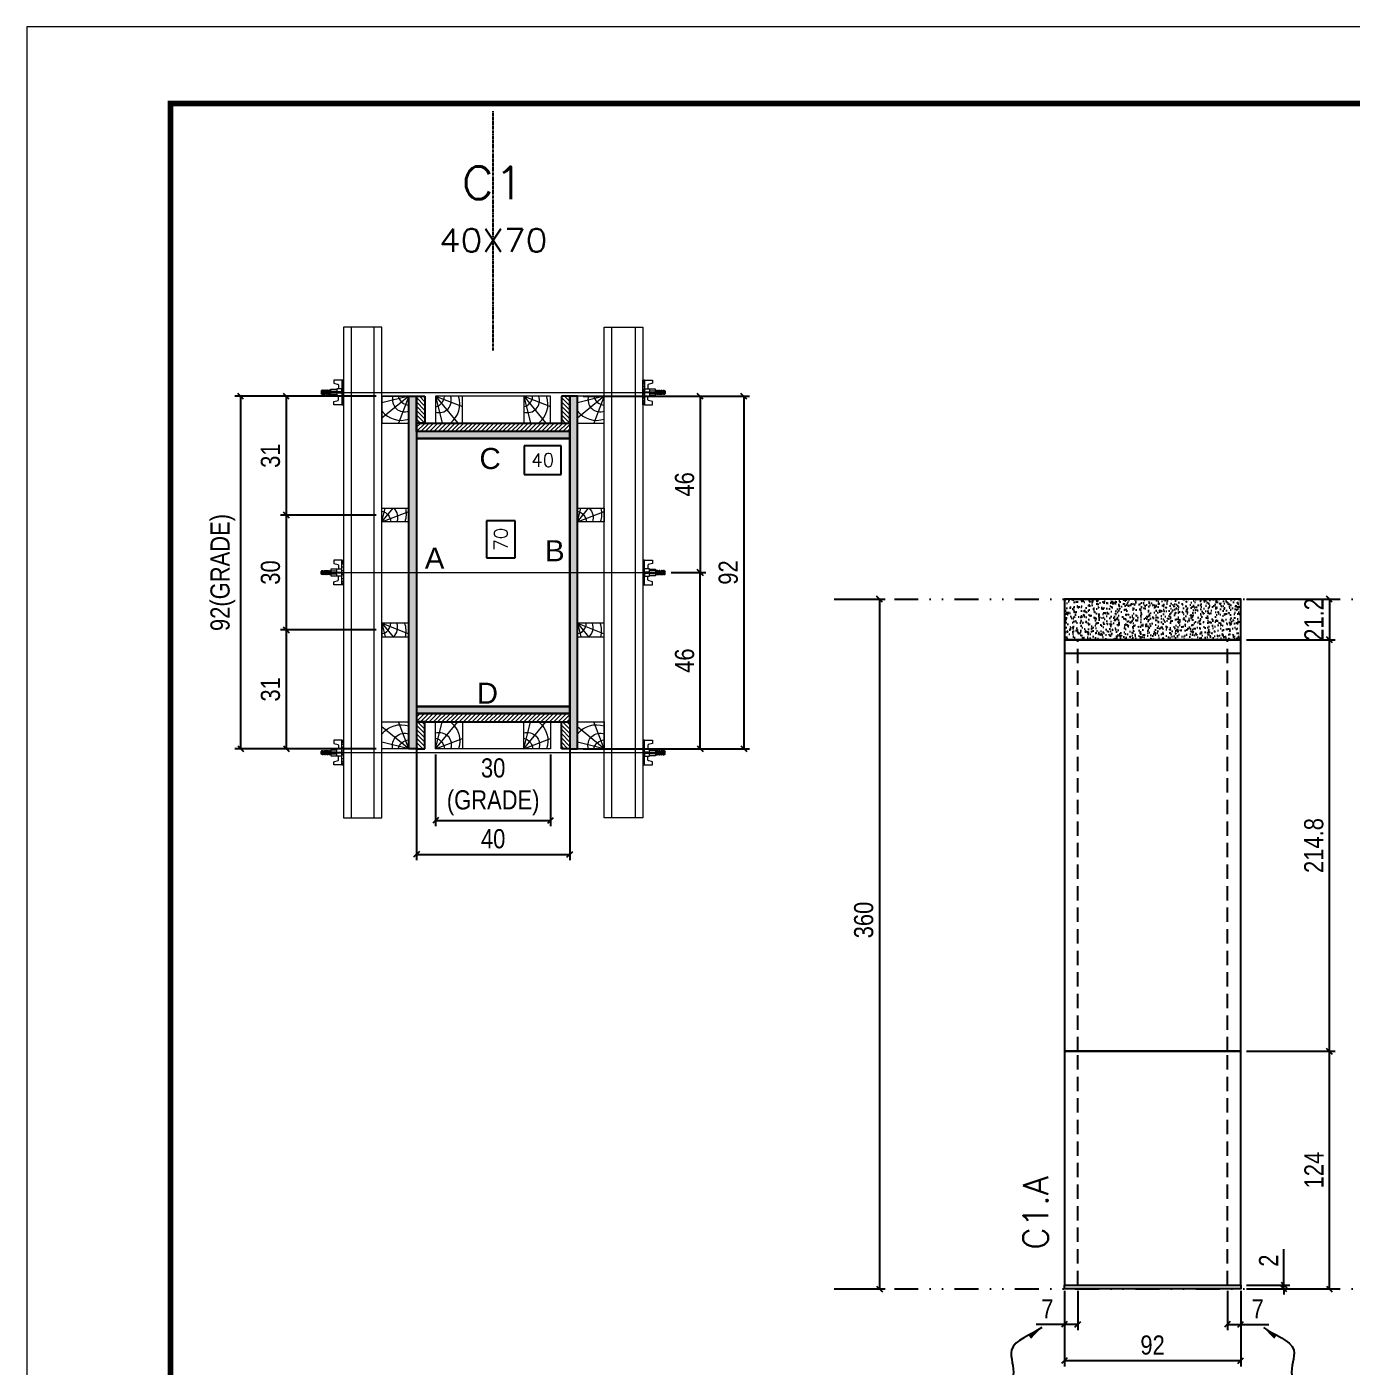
# Model space of a CAD drawing. Extents: x 2949 to 9203, y -16089 to 12527.
# Drawn here: x 7718 to 8409, y 3787 to 4487 of the extents above; entities that cross this region are included whole.
import ezdxf
from ezdxf.enums import TextEntityAlignment as Align

# ---------------------------------------------------------------- set-up
doc = ezdxf.new("R2010")
doc.units = 0
for name, pattern in [('DASHED', [0.75, 0.5, -0.25]), ('DIVIDE2', [0.625, 0.25, -0.125, 0, -0.125, 0, -0.125]), ('HIDDEN', [0.375, 0.25, -0.125])]:
    doc.linetypes.add(name, pattern=pattern)
for name, color, linetype in [('CHAPA', 1, 'Continuous'), ('COTA', 241, 'Continuous'), ('cotas', 4, 'Continuous'), ('MEIO_PONT', 93, 'Continuous'), ('Nível', 160, 'Continuous'), ('Painéis', 200, 'Continuous'), ('SARR_2.2x7', 40, 'Continuous'), ('SARRAFO', 251, 'Continuous'), ('Sarrafo de Pressão', 42, 'HIDDEN'), ('Texto de Titulo', 7, 'Continuous'), ('Texto Qtd Sarr', 242, 'Continuous'), ('TEXTO_GERAL', 7, 'Continuous')]:
    doc.layers.add(name, color=color, linetype=linetype)
for name, color, linetype, lineweight in [('Folhas', 255, 'Continuous', 9), ('Hachura', 251, 'Continuous', 9), ('Madeira', 126, 'Continuous', 18), ('Perfil Metálico', 224, 'Continuous', 18), ('SARRAFO DE PRESSAO', 251, 'DASHED', 9), ('Texto Seção', 7, 'Continuous', 15)]:
    doc.layers.add(name, color=color, linetype=linetype, lineweight=lineweight)
doc.styles.add('ARIAL', font='arial.ttf')
doc.styles.add('COTA TECNICA', font='techl___.ttf', dxfattribs={"height": 10})
doc.styles.add('COTA TECNICA 2X', font='techl___.ttf', dxfattribs={"height": 10})
doc.styles.add('COTA TECNICA-50', font='techl___.ttf', dxfattribs={"height": 10})
doc.styles.add('REGUA-120', font='ROMANS.shx', dxfattribs={"height": 15})
doc.styles.add('ROMANS', font='romans.shx')
doc.styles.get("Standard").update_dxf_attribs({"font": 'arial.ttf'})
doc.dimstyles.new('COTA PAINEL-50', dxfattribs={"dimtxt": 10, "dimasz": 3, "dimexe": 3, "dimexo": 3, "dimgap": 3, "dimtad": 1, "dimdec": 1, "dimzin": 12, "dimdsep": 46, "dimtxsty": 'COTA TECNICA-50', "dimblk1": 'OBLIQUE', "dimblk2": 'OBLIQUE', "dimsah": 1, "dimcen": 0.9, "dimclrd": 4, "dimclre": 4, "dimclrt": 240, "dimadec": 1, "dimazin": 3, "dimtfac": 1, "dimtdec": 1, "dimtmove": 0, "dimatfit": 3, "dimfxl": 1, "dimtolj": 1, "dimtzin": 12, "dimarcsym": 0})
doc.dimstyles.new('PAINEL', dxfattribs={"dimtxt": 10, "dimasz": 3, "dimexe": 3, "dimexo": 3, "dimgap": 3, "dimtad": 1, "dimdec": 1, "dimzin": 12, "dimdsep": 46, "dimtxsty": 'COTA TECNICA', "dimblk1": 'OBLIQUE', "dimblk2": 'OBLIQUE', "dimsah": 1, "dimcen": 0.9, "dimclrd": 4, "dimclre": 4, "dimclrt": 240, "dimadec": 1, "dimazin": 3, "dimtfac": 1, "dimtdec": 1, "dimtmove": 0, "dimatfit": 3, "dimfxl": 1, "dimtolj": 1, "dimtzin": 12, "dimarcsym": 0})
doc.dimstyles.new('SECAO PILAR', dxfattribs={"dimtxt": 10, "dimasz": 3, "dimexe": 3, "dimexo": 3, "dimgap": 3, "dimtad": 1, "dimdec": 1, "dimlfac": 0.5, "dimzin": 12, "dimdsep": 46, "dimtxsty": 'COTA TECNICA 2X', "dimblk1": 'OBLIQUE', "dimblk2": 'OBLIQUE', "dimsah": 1, "dimcen": 0.9, "dimclrd": 256, "dimclre": 256, "dimclrt": 256, "dimadec": 1, "dimazin": 3, "dimtfac": 1, "dimtdec": 1, "dimtmove": 0, "dimatfit": 3, "dimfxl": 1, "dimtolj": 1, "dimtzin": 12, "dimarcsym": 0})
doc.dimstyles.new('SECÇÃO 2', dxfattribs={"dimtxt": 7, "dimasz": 6, "dimexe": 0.18, "dimexo": 2, "dimgap": -4, "dimtad": 3, "dimdec": 1, "dimlfac": 0.5, "dimzin": 12, "dimdsep": 46, "dimtxsty": 'ROMANS', "dimblk": 'ARCHTICK', "dimcen": 0.09, "dimse1": 1, "dimse2": 1, "dimsd1": 1, "dimsd2": 1, "dimclrd": 180, "dimclre": 5, "dimclrt": 1, "dimadec": 0, "dimazin": 3, "dimtfac": 1, "dimtdec": 1, "dimtofl": 0, "dimtmove": 0, "dimatfit": 3, "dimldrblk": 'ARCHTICK', "dimfxl": 1, "dimtolj": 1, "dimtzin": 0, "dimarcsym": 0})
doc.dimstyles.get("Standard").update_dxf_attribs({"dimtxt": 0.18, "dimasz": 0.18, "dimexe": 0.18, "dimexo": 0.0625, "dimgap": 0.09, "dimtad": 0, "dimtih": 1, "dimtoh": 1, "dimdec": 4, "dimzin": 0, "dimdsep": 46, "dimtxsty": 'Standard', "dimcen": 0.09, "dimadec": 0, "dimazin": 0, "dimtfac": 1, "dimtdec": 4, "dimtofl": 0, "dimtmove": 0, "dimatfit": 3, "dimfxl": 1, "dimtolj": 1, "dimtzin": 0, "dimarcsym": 0})

# ---------------------------------------------------------------- blocks, each defined once
blk = doc.blocks.new('9999999999')
at = {"layer": 'Folhas'}
blk.add_lwpolyline([(98138.98, 34190.21), (99623.98, 34190.21), (99623.98, 35240.21), (98138.98, 35240.21)], close=True, dxfattribs=at)
at = {"layer": 'Folhas', "color": 30, "const_width": 3}
blk.add_lwpolyline([(98213.98, 34230.21), (99583.98, 34230.21), (99583.98, 35200.21), (98213.98, 35200.21)], close=True, dxfattribs=at)
blk = doc.blocks.new('*D1179')
at = {"layer": 'COTA', "color": 180, "lineweight": -2, "transparency": 16777216}
for p, q in [((7972.34, 4228.92), (7957.34, 4228.92)), ((7957.34, 4228.92), (7957.34, 4209.59)), ((7972.34, 4209.59), (7972.34, 4228.92)), ((7957.34, 4209.59), (7972.34, 4209.59))]:
    blk.add_line(p, q, dxfattribs=at)
at = {"layer": 'Defpoints', "color": 0, "transparency": 16777216}
for p in [(7920.83, 4271.89), (7920.83, 4131.89), (7976.34, 4131.89)]:
    blk.add_point(p, dxfattribs=at)
at = {"layer": 'COTA', "color": 1, "transparency": 16777216, "insert": (7964.84, 4219.26), "char_height": 7, "attachment_point": 5, "rotation": 90, "style": 'ROMANS'}
blk.add_mtext('\\A1;70', dxfattribs=at)
blk = doc.blocks.new('_ArchTick')
at = {"color": 0, "linetype": 'ByBlock', "const_width": 0.15}
blk.add_lwpolyline([(-0.5, -0.5), (0.5, 0.5)], dxfattribs=at)
blk = doc.blocks.new('_Oblique')
at = {"color": 0, "linetype": 'ByBlock', "lineweight": -2}
blk.add_line((-0.5, -0.5), (0.5, 0.5), dxfattribs=at)
blk = doc.blocks.new('*D1180')
at = {"layer": 'COTA', "lineweight": -2, "transparency": 16777216}
for p, q in [((8007.83, 4293.89), (8094.6, 4293.89)), ((8091.6, 4293.89), (8091.6, 4109.89)), ((8007.83, 4109.89), (8094.6, 4109.89))]:
    blk.add_line(p, q, dxfattribs=at)
at = {"layer": 'Defpoints', "color": 0, "transparency": 16777216}
for p in [(8004.83, 4293.89), (8004.83, 4109.89), (8091.6, 4109.89)]:
    blk.add_point(p, dxfattribs=at)
at = {"layer": 'COTA', "lineweight": -2, "transparency": 16777216, "xscale": 3, "yscale": 3, "zscale": 3}
for p, rotation in [((8091.6, 4293.89), 90), ((8091.6, 4109.89), 270)]:
    blk.add_blockref('_Oblique', p, dxfattribs=dict(at, rotation=rotation))
at = {"layer": 'COTA', "transparency": 16777216, "insert": (8083.52, 4201.89), "char_height": 10, "attachment_point": 5, "rotation": 90, "style": 'COTA TECNICA 2X'}
blk.add_mtext('\\A1;92', dxfattribs=at)
blk = doc.blocks.new('*D1181')
at = {"layer": 'COTA', "lineweight": -2, "transparency": 16777216}
for p, q in [((8041.83, 4293.89), (8071.83, 4293.89)), ((8068.83, 4293.89), (8068.83, 4201.89)), ((8053.63, 4201.89), (8071.83, 4201.89))]:
    blk.add_line(p, q, dxfattribs=at)
at = {"layer": 'Defpoints', "color": 0, "transparency": 16777216}
for p in [(8038.83, 4293.89), (8050.63, 4201.89), (8068.83, 4201.89)]:
    blk.add_point(p, dxfattribs=at)
at = {"layer": 'COTA', "lineweight": -2, "transparency": 16777216, "xscale": 3, "yscale": 3, "zscale": 3}
for p, rotation in [((8068.83, 4293.89), 90), ((8068.83, 4201.89), 270)]:
    blk.add_blockref('_Oblique', p, dxfattribs=dict(at, rotation=rotation))
at = {"layer": 'COTA', "transparency": 16777216, "insert": (8060.73, 4247.89), "char_height": 10, "attachment_point": 5, "rotation": 90, "style": 'COTA TECNICA 2X'}
blk.add_mtext('\\A1;46', dxfattribs=at)
blk = doc.blocks.new('*D1182')
at = {"layer": 'COTA', "lineweight": -2, "transparency": 16777216}
for p, q in [((8053.63, 4201.89), (8071.83, 4201.89)), ((8068.83, 4109.89), (8068.83, 4201.89)), ((8041.83, 4109.89), (8071.83, 4109.89))]:
    blk.add_line(p, q, dxfattribs=at)
at = {"layer": 'Defpoints', "color": 0, "transparency": 16777216}
for p in [(8050.63, 4201.89), (8068.83, 4201.89), (8038.83, 4109.89)]:
    blk.add_point(p, dxfattribs=at)
at = {"layer": 'COTA', "lineweight": -2, "transparency": 16777216, "xscale": 3, "yscale": 3, "zscale": 3}
for p, rotation in [((8068.83, 4201.89), 90), ((8068.83, 4109.89), 270)]:
    blk.add_blockref('_Oblique', p, dxfattribs=dict(at, rotation=rotation))
at = {"layer": 'COTA', "transparency": 16777216, "insert": (8060.73, 4155.89), "char_height": 10, "attachment_point": 5, "rotation": 90, "style": 'COTA TECNICA 2X'}
blk.add_mtext('\\A1;46', dxfattribs=at)
blk = doc.blocks.new('*D1183')
at = {"layer": 'COTA', "color": 180, "lineweight": -2, "transparency": 16777216}
for p, q in [((7996.33, 4268.09), (7977, 4268.09)), ((7977, 4268.09), (7977, 4253.09)), ((7996.33, 4253.09), (7996.33, 4268.09)), ((7977, 4253.09), (7996.33, 4253.09))]:
    blk.add_line(p, q, dxfattribs=at)
at = {"layer": 'Defpoints', "color": 0, "transparency": 16777216}
for p in [(7920.83, 4271.89), (8000.83, 4271.89), (8000.83, 4249.09)]:
    blk.add_point(p, dxfattribs=at)
at = {"layer": 'COTA', "color": 1, "transparency": 16777216, "insert": (7986.66, 4260.59), "char_height": 7, "attachment_point": 5, "style": 'ROMANS'}
blk.add_mtext('\\A1;40', dxfattribs=at)
blk = doc.blocks.new('titulo1')
at = {"layer": 'Defpoints', "color": 252, "linetype": 'HIDDEN', "ltscale": 2}
blk.add_line((0, 0), (0, 125), dxfattribs=at)
at = {"layer": 'Defpoints', "style": 'ROMANS', "oblique": 15}
blk.add_attdef('FOLHA', text='', height=10, dxfattribs=at).set_placement((0, 15.58), align=Align.MIDDLE_CENTER)
at = {"layer": 'Texto Qtd Sarr', "color": 3, "style": 'ROMANS', "oblique": 15}
for tag, height, p in [('TITULO', 17, (0, 71.45)), ('SEÇÃO', 12, (0, 41.55))]:
    blk.add_attdef(tag, text='', height=height, dxfattribs=at).set_placement(p, align=Align.MIDDLE_CENTER)
blk = doc.blocks.new('PONTALETE')
at = {"layer": 'Madeira'}
for q in [(2.71, 7), (7, 5.76), (7, 1.74)]:
    blk.add_line((0, 0), q, dxfattribs=at)
blk.add_lwpolyline([(0, 0), (7, 0), (7, 7), (0, 7)], close=True, dxfattribs=at)
for centre, radius, start, end in [((2.04, 0.06), 6.23, 37.2818, 109.0913), ((1.09, 0.9), 3.19, 343.603, 109.9847), ((-0.21, -0.78), 3.09, 14.6322, 86.0383)]:
    blk.add_arc(centre, radius, start, end, dxfattribs=at)
blk = doc.blocks.new('*D1184')
at = {"layer": 'COTA', "lineweight": -2, "transparency": 16777216}
for p, q in [((7899.83, 4293.89), (7826.05, 4293.89)), ((7829.05, 4293.89), (7829.05, 4109.89)), ((7899.83, 4109.89), (7826.05, 4109.89))]:
    blk.add_line(p, q, dxfattribs=at)
at = {"layer": 'Defpoints', "color": 0, "transparency": 16777216}
for p in [(7902.83, 4293.89), (7829.05, 4109.89), (7902.83, 4109.89)]:
    blk.add_point(p, dxfattribs=at)
at = {"layer": 'COTA', "lineweight": -2, "transparency": 16777216, "xscale": 3, "yscale": 3, "zscale": 3}
for p, rotation in [((7829.05, 4293.89), 90), ((7829.05, 4109.89), 270)]:
    blk.add_blockref('_Oblique', p, dxfattribs=dict(at, rotation=rotation))
at = {"layer": 'COTA', "transparency": 16777216, "insert": (7819.83, 4201.89), "char_height": 10, "attachment_point": 5, "rotation": 90, "style": 'COTA TECNICA 2X'}
blk.add_mtext('\\A1;92(GRADE)', dxfattribs=at)
blk = doc.blocks.new('MEIO PONTALETE')
at = {"layer": 'Madeira'}
for q in [(2.71, 7), (3.5, 2.88), (3.5, 0.87)]:
    blk.add_line((0, 0), q, dxfattribs=at)
blk.add_lwpolyline([(0, 0), (3.5, 0), (3.5, 7), (0, 7)], close=True, dxfattribs=at)
for centre, radius, start, end in [((2.04, 0.06), 6.23, 76.4499, 109.0913), ((1.09, 0.9), 3.19, 40.9063, 109.9847), ((-0.21, -0.78), 3.09, 14.6322, 86.0383)]:
    blk.add_arc(centre, radius, start, end, dxfattribs=at)
blk = doc.blocks.new('*D1185')
at = {"layer": 'COTA', "lineweight": -2, "transparency": 16777216}
for p, q in [((7899.83, 4171.89), (7849.89, 4171.89)), ((7852.89, 4171.89), (7852.89, 4109.89)), ((7899.83, 4109.89), (7849.89, 4109.89))]:
    blk.add_line(p, q, dxfattribs=at)
at = {"layer": 'Defpoints', "color": 0, "transparency": 16777216}
for p in [(7902.83, 4171.89), (7852.89, 4109.89), (7902.83, 4109.89)]:
    blk.add_point(p, dxfattribs=at)
at = {"layer": 'COTA', "lineweight": -2, "transparency": 16777216, "xscale": 3, "yscale": 3, "zscale": 3}
for p, rotation in [((7852.89, 4171.89), 90), ((7852.89, 4109.89), 270)]:
    blk.add_blockref('_Oblique', p, dxfattribs=dict(at, rotation=rotation))
at = {"layer": 'COTA', "transparency": 16777216, "insert": (7844.67, 4140.89), "char_height": 10, "attachment_point": 5, "rotation": 90, "style": 'COTA TECNICA 2X'}
blk.add_mtext('\\A1;31', dxfattribs=at)
blk = doc.blocks.new('C')
at = {"layer": 'Hachura', "color": 0}
for p, q in [((0, 3.22), (0, -3.22)), ((0.45, 3.22), (0, 3.22)), ((0.46, 3.16), (0, 3.16)), ((0.46, 3.05), (0, 3.05)), ((0.46, 2.88), (0, 2.88)), ((0, 2.75), (0, -1.16)), ((0.46, 2.65), (0, 2.65)), ((0.46, 2.23), (0, 2.23)), ((0.46, 1.51), (0, 1.51)), ((0.39, 0.49), (0.17, 0.49)), ((0.45, -3.23), (0.45, 3.22)), ((0.45, 3.22), (2.58, 3.22)), ((1.74, 0.97), (0.45, 0.97)), ((1.45, 0.1), (0.45, 0.1)), ((1.35, 1.94), (1.35, 0.96)), ((2.58, 2.39), (1.47, 2.09)), ((1.74, -0.97), (1.74, 0.97)), ((1.74, 0.97), (1.74, 0.84)), ((1.74, 0.97), (1.74, 0.84)), ((1.74, 0.84), (3.35, 0.84)), ((3.35, 0.45), (1.74, 0.45)), ((2.58, 3.22), (2.58, 2.39)), ((3.32, 0.84), (3.32, -0.84)), ((3.35, 0.84), (3.35, -0.84)), ((3.68, 0.45), (3.35, 0.45)), ((3.84, -0.52), (3.35, 0.45)), ((3.35, 0.06), (3.67, -0.57)), ((3.68, 0.45), (4.16, -0.52)), ((3.72, 0.5), (4.25, -0.57)), ((4.37, -0.55), (3.83, 0.53)), ((4.15, 0.45), (3.93, 0.45)), ((4.42, -0.52), (3.93, 0.45)), ((4.15, 0.45), (4.26, 0.45)), ((4.26, 0.45), (4.74, -0.52)), ((4.3, 0.5), (4.83, -0.57)), ((4.95, -0.55), (4.41, 0.53)), ((4.51, 0.45), (4.84, 0.45)), ((5, -0.52), (4.51, 0.45)), ((4.84, 0.45), (5.32, -0.52)), ((4.88, 0.5), (5.41, -0.57)), ((5.53, -0.55), (4.99, 0.53)), ((5.58, -0.52), (5.09, 0.45)), ((5.42, 0.45), (5.09, 0.45)), ((5.58, -0.52), (5.09, 0.45)), ((5.42, 0.45), (5.74, -0.19)), ((5.46, 0.5), (5.74, -0.07)), ((5.74, 0.19), (5.57, 0.53)), ((5.74, 0.32), (5.68, 0.45)), ((5.68, 0.45), (5.74, 0.45)), ((5.74, 0.45), (5.9, 0.29)), ((5.74, 0.45), (5.74, -0.52)), ((5.9, -0.36), (5.9, 0.29)), ((0.45, 0), (0, 0)), ((0.46, -1.52), (0, -1.52)), ((0.46, -2.23), (0, -2.23)), ((0.46, -2.65), (0, -2.65)), ((0.46, -2.88), (0, -2.88)), ((0.46, -3.05), (0, -3.05)), ((0.46, -3.16), (0, -3.16)), ((0, -3.22), (2.57, -3.22)), ((0.08, -0.48), (0.29, -0.48)), ((0.29, -0.48), (0.4, -0.48)), ((0.45, 0), (0.45, -0.97)), ((0.45, -0.16), (1.45, -0.16)), ((0.45, -0.65), (0.45, -0.32)), ((0.45, -3.23), (0.45, -0.65)), ((0.45, -0.97), (1.74, -0.97)), ((1.35, -1.94), (1.35, -0.97)), ((2.58, -2.39), (1.47, -2.1)), ((3.35, -0.32), (1.74, -0.32)), ((3.35, -0.84), (1.74, -0.84)), ((2.58, -3.23), (2.58, -2.39)), ((3.35, -0.07), (3.58, -0.52)), ((3.35, -0.52), (3.58, -0.52)), ((3.84, -0.52), (4.16, -0.52)), ((4.42, -0.52), (4.74, -0.52)), ((4.63, -0.52), (4.74, -0.52)), ((5, -0.52), (5.32, -0.52)), ((5.58, -0.52), (5.74, -0.52)), ((5.74, -0.52), (5.9, -0.36)), ((5.74, -0.52), (5.74, -0.52))]:
    blk.add_line(p, q, dxfattribs=at)
for centre, radius, start, end in [((1.52, 1.94), 0.161, 104.7436, 180), ((1.44, -0.03), 0.129, 272.695, 87.305), ((3.81, 0.39), 0.143, 25.5688, 154.4312), ((4.39, 0.39), 0.143, 25.5688, 154.4312), ((4.97, 0.39), 0.143, 25.5688, 154.4312), ((5.55, 0.39), 0.143, 25.5688, 154.4312), ((0.17, -0.37), 0.174, 221.744, 317.8592), ((1.52, -1.94), 0.161, 180, 255.2564), ((3.71, -0.4), 0.174, 222.1408, 318.256), ((4.29, -0.4), 0.174, 222.1408, 318.256), ((4.87, -0.4), 0.174, 222.1408, 318.256), ((5.45, -0.4), 0.174, 222.1408, 318.256), ((5.61, -0.4), 0.174, 317.8592, 318.256)]:
    blk.add_arc(centre, radius, start, end, dxfattribs=at)
blk = doc.blocks.new('*D1186')
at = {"layer": 'COTA', "lineweight": -2, "transparency": 16777216}
for p, q in [((7899.83, 4293.89), (7849.89, 4293.89)), ((7852.89, 4293.89), (7852.89, 4231.89)), ((7899.83, 4231.89), (7849.89, 4231.89))]:
    blk.add_line(p, q, dxfattribs=at)
at = {"layer": 'Defpoints', "color": 0, "transparency": 16777216}
for p in [(7902.83, 4293.89), (7852.89, 4231.89), (7902.83, 4231.89)]:
    blk.add_point(p, dxfattribs=at)
at = {"layer": 'COTA', "lineweight": -2, "transparency": 16777216, "xscale": 3, "yscale": 3, "zscale": 3}
for p, rotation in [((7852.89, 4293.89), 90), ((7852.89, 4231.89), 270)]:
    blk.add_blockref('_Oblique', p, dxfattribs=dict(at, rotation=rotation))
at = {"layer": 'COTA', "transparency": 16777216, "insert": (7844.67, 4262.89), "char_height": 10, "attachment_point": 5, "rotation": 90, "style": 'COTA TECNICA 2X'}
blk.add_mtext('\\A1;31', dxfattribs=at)
blk = doc.blocks.new('*D1187')
at = {"layer": 'COTA', "lineweight": -2, "transparency": 16777216}
for p, q in [((7899.83, 4231.89), (7849.89, 4231.89)), ((7852.89, 4231.89), (7852.89, 4171.89)), ((7899.83, 4171.89), (7849.89, 4171.89))]:
    blk.add_line(p, q, dxfattribs=at)
at = {"layer": 'Defpoints', "color": 0, "transparency": 16777216}
for p in [(7902.83, 4231.89), (7852.89, 4171.89), (7902.83, 4171.89)]:
    blk.add_point(p, dxfattribs=at)
at = {"layer": 'COTA', "lineweight": -2, "transparency": 16777216, "xscale": 3, "yscale": 3, "zscale": 3}
for p, rotation in [((7852.89, 4231.89), 90), ((7852.89, 4171.89), 270)]:
    blk.add_blockref('_Oblique', p, dxfattribs=dict(at, rotation=rotation))
at = {"layer": 'COTA', "transparency": 16777216, "insert": (7844.67, 4201.89), "char_height": 10, "attachment_point": 5, "rotation": 90, "style": 'COTA TECNICA 2X'}
blk.add_mtext('\\A1;30', dxfattribs=at)
blk = doc.blocks.new('*D1188')
at = {"layer": 'COTA', "lineweight": -2, "transparency": 16777216}
for p, q in [((7920.83, 4125.29), (7920.83, 4051.77)), ((8000.83, 4125.29), (8000.83, 4051.77)), ((7920.83, 4054.77), (8000.83, 4054.77))]:
    blk.add_line(p, q, dxfattribs=at)
at = {"layer": 'Defpoints', "color": 0, "transparency": 16777216}
for p in [(7920.83, 4128.29), (8000.83, 4128.29), (8000.83, 4054.77)]:
    blk.add_point(p, dxfattribs=at)
at = {"layer": 'COTA', "lineweight": -2, "transparency": 16777216, "xscale": 3, "yscale": 3, "zscale": 3, "rotation": 180}
blk.add_blockref('_Oblique', (7920.83, 4054.77), dxfattribs=at)
at = {"layer": 'COTA', "lineweight": -2, "transparency": 16777216, "xscale": 3, "yscale": 3, "zscale": 3}
blk.add_blockref('_Oblique', (8000.83, 4054.77), dxfattribs=at)
at = {"layer": 'COTA', "transparency": 16777216, "insert": (7960.83, 4062.87), "char_height": 10, "attachment_point": 5, "style": 'COTA TECNICA 2X'}
blk.add_mtext('\\A1;40', dxfattribs=at)
blk = doc.blocks.new('*D1208')
at = {"layer": 'cotas', "color": 4, "linetype": 'ByBlock', "lineweight": -2, "transparency": 16777216}
for p, q in [((8141.69, 4187.99), (8165.41, 4187.99)), ((8162.41, 4187.99), (8162.41, 3827.99)), ((8141.69, 3827.99), (8165.41, 3827.99))]:
    blk.add_line(p, q, dxfattribs=at)
at = {"layer": 'Defpoints', "color": 0, "linetype": 'ByBlock', "transparency": 16777216}
for p in [(8138.69, 4187.99), (8138.69, 3827.99), (8162.41, 3827.99)]:
    blk.add_point(p, dxfattribs=at)
at = {"layer": 'cotas', "color": 4, "linetype": 'ByBlock', "lineweight": -2, "transparency": 16777216, "xscale": 3, "yscale": 3, "zscale": 3}
for p, rotation in [((8162.41, 4187.99), 90), ((8162.41, 3827.99), 270)]:
    blk.add_blockref('_Oblique', p, dxfattribs=dict(at, rotation=rotation))
at = {"layer": 'cotas', "color": 240, "linetype": 'ByBlock', "transparency": 16777216, "insert": (8154.19, 4020.52), "char_height": 10, "attachment_point": 5, "rotation": 90, "style": 'COTA TECNICA'}
blk.add_mtext('\\A1;360', dxfattribs=at)
blk = doc.blocks.new('*D1189')
at = {"layer": 'COTA', "color": 4, "lineweight": -2, "transparency": 16777216}
for p, q in [((8258.86, 3826.99), (8258.86, 3787.54)), ((8350.86, 3826.99), (8350.86, 3787.54)), ((8258.86, 3790.54), (8350.86, 3790.54))]:
    blk.add_line(p, q, dxfattribs=at)
at = {"layer": 'Defpoints', "color": 0, "transparency": 16777216}
for p in [(8258.86, 3829.99), (8350.86, 3829.99), (8350.86, 3790.54)]:
    blk.add_point(p, dxfattribs=at)
at = {"layer": 'COTA', "color": 4, "lineweight": -2, "transparency": 16777216, "xscale": 3, "yscale": 3, "zscale": 3, "rotation": 180}
blk.add_blockref('_Oblique', (8258.86, 3790.54), dxfattribs=at)
at = {"layer": 'COTA', "color": 4, "lineweight": -2, "transparency": 16777216, "xscale": 3, "yscale": 3, "zscale": 3}
blk.add_blockref('_Oblique', (8350.86, 3790.54), dxfattribs=at)
at = {"layer": 'COTA', "color": 240, "transparency": 16777216, "insert": (8304.86, 3798.63), "char_height": 10, "attachment_point": 5, "style": 'COTA TECNICA'}
blk.add_mtext('\\A1;92', dxfattribs=at)
blk = doc.blocks.new('*D1190')
at = {"layer": 'COTA', "color": 4, "lineweight": -2, "transparency": 16777216}
for p, q in [((8353.86, 3951.99), (8400.1, 3951.99)), ((8397.1, 3827.99), (8397.1, 3951.99)), ((8353.86, 3827.99), (8400.1, 3827.99))]:
    blk.add_line(p, q, dxfattribs=at)
at = {"layer": 'Defpoints', "color": 0, "transparency": 16777216}
for p in [(8350.86, 3951.99), (8397.1, 3951.99), (8350.86, 3827.99)]:
    blk.add_point(p, dxfattribs=at)
at = {"layer": 'COTA', "color": 4, "lineweight": -2, "transparency": 16777216, "xscale": 3, "yscale": 3, "zscale": 3}
for p, rotation in [((8397.1, 3951.99), 90), ((8397.1, 3827.99), 270)]:
    blk.add_blockref('_Oblique', p, dxfattribs=dict(at, rotation=rotation))
at = {"layer": 'COTA', "color": 240, "transparency": 16777216, "insert": (8389.03, 3889.99), "char_height": 10, "attachment_point": 5, "rotation": 90, "style": 'COTA TECNICA-50'}
blk.add_mtext('\\A1;124', dxfattribs=at)
blk = doc.blocks.new('*D1191')
at = {"layer": 'COTA', "color": 4, "lineweight": -2, "transparency": 16777216}
for p, q in [((8373.39, 3829.99), (8373.39, 3848.79)), ((8353.86, 3829.99), (8376.39, 3829.99)), ((8353.86, 3827.99), (8376.39, 3827.99)), ((8373.39, 3827.99), (8373.39, 3829.99)), ((8373.39, 3827.99), (8373.39, 3824.99))]:
    blk.add_line(p, q, dxfattribs=at)
at = {"layer": 'Defpoints', "color": 0, "transparency": 16777216}
for p in [(8350.86, 3829.99), (8350.86, 3827.99), (8373.39, 3827.99)]:
    blk.add_point(p, dxfattribs=at)
at = {"layer": 'COTA', "color": 4, "lineweight": -2, "transparency": 16777216, "xscale": 3, "yscale": 3, "zscale": 3}
for p, rotation in [((8373.39, 3829.99), 270), ((8373.39, 3827.99), 90)]:
    blk.add_blockref('_Oblique', p, dxfattribs=dict(at, rotation=rotation))
at = {"layer": 'COTA', "color": 240, "transparency": 16777216, "insert": (8365.39, 3842.74), "char_height": 10, "attachment_point": 5, "rotation": 90, "style": 'COTA TECNICA-50'}
blk.add_mtext('\\A1;2', dxfattribs=at)
blk = doc.blocks.new('*D1192')
at = {"layer": 'COTA', "color": 4, "linetype": 'ByBlock', "lineweight": -2, "transparency": 16777216}
for p, q in [((8353.86, 4166.79), (8400.1, 4166.79)), ((8397.1, 3951.99), (8397.1, 4166.79)), ((8353.86, 3951.99), (8400.1, 3951.99))]:
    blk.add_line(p, q, dxfattribs=at)
at = {"layer": 'Defpoints', "color": 0, "linetype": 'ByBlock', "transparency": 16777216}
for p in [(8350.86, 4166.79), (8397.1, 4166.79), (8350.86, 3951.99)]:
    blk.add_point(p, dxfattribs=at)
at = {"layer": 'COTA', "color": 4, "linetype": 'ByBlock', "lineweight": -2, "transparency": 16777216, "xscale": 3, "yscale": 3, "zscale": 3}
for p, rotation in [((8397.1, 4166.79), 90), ((8397.1, 3951.99), 270)]:
    blk.add_blockref('_Oblique', p, dxfattribs=dict(at, rotation=rotation))
at = {"layer": 'COTA', "color": 240, "linetype": 'ByBlock', "transparency": 16777216, "insert": (8389.01, 4059.39), "char_height": 10, "attachment_point": 5, "rotation": 90, "style": 'COTA TECNICA'}
blk.add_mtext('\\A1;214.8', dxfattribs=at)
blk = doc.blocks.new('*D1193')
at = {"layer": 'COTA', "color": 4, "linetype": 'ByBlock', "lineweight": -2, "transparency": 16777216}
for p, q in [((8353.86, 4187.99), (8400.1, 4187.99)), ((8397.1, 4187.99), (8397.1, 4166.79)), ((8353.86, 4166.79), (8400.1, 4166.79))]:
    blk.add_line(p, q, dxfattribs=at)
at = {"layer": 'Defpoints', "color": 0, "linetype": 'ByBlock', "transparency": 16777216}
for p in [(8350.86, 4187.99), (8350.86, 4166.79), (8397.1, 4166.79)]:
    blk.add_point(p, dxfattribs=at)
at = {"layer": 'COTA', "color": 4, "linetype": 'ByBlock', "lineweight": -2, "transparency": 16777216, "xscale": 3, "yscale": 3, "zscale": 3}
for p, rotation in [((8397.1, 4187.99), 90), ((8397.1, 4166.79), 270)]:
    blk.add_blockref('_Oblique', p, dxfattribs=dict(at, rotation=rotation))
at = {"layer": 'COTA', "color": 240, "linetype": 'ByBlock', "transparency": 16777216, "insert": (8389.04, 4177.39), "char_height": 10, "attachment_point": 5, "rotation": 90, "style": 'COTA TECNICA'}
blk.add_mtext('\\A1;21.2', dxfattribs=at)
blk = doc.blocks.new('*D1204')
at = {"layer": 'COTA', "color": 4, "lineweight": -2, "transparency": 16777216}
for p, q in [((8265.86, 3826.99), (8265.86, 3806.48)), ((8258.86, 3824.99), (8258.86, 3806.48)), ((8258.86, 3809.48), (8244.13, 3809.48)), ((8265.86, 3809.48), (8258.86, 3809.48))]:
    blk.add_line(p, q, dxfattribs=at)
at = {"layer": 'Defpoints', "color": 0, "transparency": 16777216}
for p in [(8258.86, 3827.99), (8265.86, 3829.99), (8258.86, 3809.48)]:
    blk.add_point(p, dxfattribs=at)
at = {"layer": 'COTA', "color": 4, "lineweight": -2, "transparency": 16777216, "xscale": 3, "yscale": 3, "zscale": 3, "rotation": 180}
blk.add_blockref('_Oblique', (8258.86, 3809.48), dxfattribs=at)
at = {"layer": 'COTA', "color": 4, "lineweight": -2, "transparency": 16777216, "xscale": 3, "yscale": 3, "zscale": 3}
blk.add_blockref('_Oblique', (8265.86, 3809.48), dxfattribs=at)
at = {"layer": 'COTA', "color": 240, "transparency": 16777216, "insert": (8250, 3817.55), "char_height": 10, "attachment_point": 5, "style": 'COTA TECNICA-50'}
blk.add_mtext('\\A1;7', dxfattribs=at)
blk = doc.blocks.new('*D1205')
at = {"layer": 'COTA', "color": 4, "lineweight": -2, "transparency": 16777216}
for p, q in [((8343.86, 3826.99), (8343.86, 3806.48)), ((8350.86, 3824.99), (8350.86, 3806.48)), ((8343.86, 3809.48), (8350.86, 3809.48)), ((8350.86, 3809.48), (8365.59, 3809.48))]:
    blk.add_line(p, q, dxfattribs=at)
at = {"layer": 'Defpoints', "color": 0, "transparency": 16777216}
for p in [(8343.86, 3829.99), (8350.86, 3827.99), (8350.86, 3809.48)]:
    blk.add_point(p, dxfattribs=at)
at = {"layer": 'COTA', "color": 4, "lineweight": -2, "transparency": 16777216, "xscale": 3, "yscale": 3, "zscale": 3, "rotation": 180}
blk.add_blockref('_Oblique', (8343.86, 3809.48), dxfattribs=at)
at = {"layer": 'COTA', "color": 4, "lineweight": -2, "transparency": 16777216, "xscale": 3, "yscale": 3, "zscale": 3}
blk.add_blockref('_Oblique', (8350.86, 3809.48), dxfattribs=at)
at = {"layer": 'COTA', "color": 240, "transparency": 16777216, "insert": (8359.73, 3817.55), "char_height": 10, "attachment_point": 5, "style": 'COTA TECNICA-50'}
blk.add_mtext('\\A1;7', dxfattribs=at)
blk = doc.blocks.new('*D1252')
at = {"layer": 'COTA', "lineweight": -2, "transparency": 16777216}
for p, q in [((7930.83, 4106.89), (7930.83, 4069.5)), ((7990.83, 4106.89), (7990.83, 4069.5)), ((7930.83, 4072.5), (7990.83, 4072.5))]:
    blk.add_line(p, q, dxfattribs=at)
at = {"layer": 'Defpoints', "color": 0, "transparency": 16777216}
for p in [(7930.83, 4109.89), (7990.83, 4109.89), (7990.83, 4072.5)]:
    blk.add_point(p, dxfattribs=at)
at = {"layer": 'COTA', "lineweight": -2, "transparency": 16777216, "xscale": 3, "yscale": 3, "zscale": 3, "rotation": 180}
blk.add_blockref('_Oblique', (7930.83, 4072.5), dxfattribs=at)
at = {"layer": 'COTA', "lineweight": -2, "transparency": 16777216, "xscale": 3, "yscale": 3, "zscale": 3}
blk.add_blockref('_Oblique', (7990.83, 4072.5), dxfattribs=at)
at = {"layer": 'COTA', "transparency": 16777216, "insert": (7960.83, 4090.06), "char_height": 10, "attachment_point": 5, "style": 'COTA TECNICA 2X'}
blk.add_mtext('\\A1;30\\P(GRADE)', dxfattribs=at)

msp = doc.modelspace()

# ---------------------------------------------------------------- hatches: boundary and pattern name
at = {"layer": 'COTA', "linetype": 'ByBlock'}
h = msp.add_hatch(dxfattribs=at)
h.set_pattern_fill('AR-CONC', color=256, scale=0.03)
h.set_pattern_definition([(50, (-121316.9665, -21541.8954), (5.46554007, -0.47817257), [0.5715, -6.2865]), (355, (-121316.9665, -21541.8954), (-1.05730264, 5.73170536), [0.4572, -5.02921753]), (100.4514447, (-121316.511, -21541.935), (4.40823741, 5.25353256), [0.48570026, -5.34270734]), (46.1842, (-121316.9665, -21540.3714), (8.13237123, -1.26126984), [0.85725, -9.42975]), (96.6355576, (-121316.289, -21540.4765), (7.122124, 7.42278374), [0.7285507, -8.01406824]), (351.184151, (-121316.9665, -21540.371), (7.122124, 7.42278374), [0.685799, -7.54379196]), (21, (-121316.2045, -21540.7524), (4.54843174, -3.06795595), [0.5715, -6.2865]), (326, (-121316.2045, -21540.7524), (1.85406085, 5.52563898), [0.4572, -5.0292]), (71.451445, (-121315.8255, -21541.008), (6.40249258, 2.45768307), [0.48570026, -5.34269813]), (37.5, (-121316.9665, -21541.8954), (0.092658098, 2.536651166), [0, -4.96824, 0, -5.1054, 0, -5.04825]), (7.5, (-121316.9665, -21541.8954), (2.004589875, 3.005417245), [0, -2.91084, 0, -4.85394, 0, -1.92405]), (327.5, (-121318.6658, -21541.8954), (4.067717855, -0.17186232), [0, -1.905, 0, -5.9436, 0, -7.8867]), (317.5, (-121319.4278, -21541.8954), (4.44387544, 0.76279473), [0, -2.4765, 0, -3.94716, 0, -5.6007])])
h.paths.add_polyline_path([(8258.86, 4166.79), (8350.86, 4166.79), (8350.86, 4187.99), (8258.86, 4187.99)])
at = {"layer": 'Hachura'}
h = msp.add_hatch(color=256, dxfattribs=at)
h.dxf.hatch_style = 1
h.paths.add_polyline_path([(7920.83, 4109.89), (7916.83, 4109.89), (7916.83, 4293.89), (7920.83, 4293.89)])
h = msp.add_hatch(color=256, dxfattribs=at)
h.dxf.hatch_style = 1
h.paths.add_polyline_path([(7920.83, 4109.89), (7916.83, 4109.89), (7916.83, 4293.89), (7920.83, 4293.89)])
h = msp.add_hatch(dxfattribs=at)
h.set_pattern_fill('ANSI31', color=256, scale=0.5, angle=90, style=0)
h.set_pattern_definition([(135, (-14970.5793, 13417.8389), (-1.12253202, -1.12253202), [])])
h.paths.add_polyline_path([(7920.83, 4279.89), (7925.23, 4279.89), (7925.23, 4293.89), (7920.83, 4293.89)])
h = msp.add_hatch(dxfattribs=at)
h.set_pattern_fill('ANSI31', color=256, scale=0.5, angle=90, style=0)
h.set_pattern_definition([(135, (-14928.5793, 13417.8389), (-1.12253202, -1.12253202), [])])
h.paths.add_polyline_path([(8000.83, 4279.89), (7996.43, 4279.89), (7996.43, 4293.89), (8000.83, 4293.89)])
h = msp.add_hatch(color=256, dxfattribs=at)
h.dxf.hatch_style = 1
h.paths.add_polyline_path([(8000.83, 4109.89), (8004.83, 4109.89), (8004.83, 4293.89), (8000.83, 4293.89)])
h = msp.add_hatch(color=256, dxfattribs=at)
h.dxf.hatch_style = 1
h.paths.add_polyline_path([(8000.83, 4109.89), (8004.83, 4109.89), (8004.83, 4293.89), (8000.83, 4293.89)])
h = msp.add_hatch(dxfattribs=at)
h.set_pattern_fill('ANSI31', color=256, scale=0.5, style=0)
h.set_pattern_definition([(45, (17094.7807, 27204.8952), (-1.12253202, 1.12253202), [])])
h.paths.add_polyline_path([(8000.83, 4275.49), (8000.83, 4279.89), (7920.83, 4279.89), (7920.83, 4275.49)])
h = msp.add_hatch(color=256, dxfattribs=at)
h.dxf.hatch_style = 1
h.paths.add_polyline_path([(7920.83, 4275.49), (7920.83, 4271.89), (8000.83, 4271.89), (8000.83, 4275.49)])
h = msp.add_hatch(color=256, dxfattribs=at)
h.dxf.hatch_style = 1
h.paths.add_polyline_path([(7920.83, 4275.49), (7920.83, 4271.89), (8000.83, 4271.89), (8000.83, 4275.49)])
h = msp.add_hatch(color=256, dxfattribs=at)
h.dxf.hatch_style = 1
h.paths.add_polyline_path([(7920.83, 4131.89), (7920.83, 4128.29), (8000.83, 4128.29), (8000.83, 4131.89)])
h = msp.add_hatch(color=256, dxfattribs=at)
h.dxf.hatch_style = 1
h.paths.add_polyline_path([(7920.83, 4131.89), (7920.83, 4128.29), (8000.83, 4128.29), (8000.83, 4131.89)])
h = msp.add_hatch(dxfattribs=at)
h.set_pattern_fill('ANSI31', color=256, scale=0.5, style=0)
h.set_pattern_definition([(45, (17094.7807, 27230.8952), (-1.12253202, 1.12253202), [])])
h.paths.add_polyline_path([(8000.83, 4128.29), (8000.83, 4123.89), (7920.83, 4123.89), (7920.83, 4128.29)])
h = msp.add_hatch(dxfattribs=at)
h.set_pattern_fill('ANSI31', color=256, scale=0.5, angle=90, style=0)
h.set_pattern_definition([(135, (-14970.5793, 13612.8389), (-1.12253202, -1.12253202), [])])
h.paths.add_polyline_path([(7920.83, 4123.89), (7925.23, 4123.89), (7925.23, 4109.89), (7920.83, 4109.89)])
h = msp.add_hatch(dxfattribs=at)
h.set_pattern_fill('ANSI31', color=256, scale=0.5, angle=90, style=0)
h.set_pattern_definition([(135, (-14928.5793, 13612.8389), (-1.12253202, -1.12253202), [])])
h.paths.add_polyline_path([(8000.83, 4123.89), (7996.43, 4123.89), (7996.43, 4109.89), (8000.83, 4109.89)])

# ---------------------------------------------------------------- linework, layer by layer
at = {"layer": 'CHAPA'}
for points in [[(7920.83, 4109.89), (7916.83, 4109.89), (7916.83, 4293.89), (7920.83, 4293.89)], [(7920.83, 4109.89), (7916.83, 4109.89), (7916.83, 4293.89), (7920.83, 4293.89)], [(8000.83, 4109.89), (8004.83, 4109.89), (8004.83, 4293.89), (8000.83, 4293.89)], [(8000.83, 4109.89), (8004.83, 4109.89), (8004.83, 4293.89), (8000.83, 4293.89)], [(7920.83, 4275.49), (7920.83, 4271.89), (8000.83, 4271.89), (8000.83, 4275.49)], [(7920.83, 4275.49), (7920.83, 4271.89), (8000.83, 4271.89), (8000.83, 4275.49)], [(7920.83, 4131.89), (7920.83, 4128.29), (8000.83, 4128.29), (8000.83, 4131.89)], [(7920.83, 4131.89), (7920.83, 4128.29), (8000.83, 4128.29), (8000.83, 4131.89)]]:
    msp.add_lwpolyline(points, close=True, dxfattribs=at)
at = {"layer": 'COTA', "linetype": 'ByBlock'}
msp.add_lwpolyline([(8258.86, 4166.79), (8350.86, 4166.79), (8350.86, 4187.99), (8258.86, 4187.99)], close=True, dxfattribs=at)
at = {"layer": 'Hachura'}
for p, q in [((7872.03, 4295.89), (8045.83, 4295.9)), ((7872.03, 4201.89), (8045.83, 4201.88)), ((7872.03, 4107.89), (8045.83, 4107.88))]:
    msp.add_line(p, q, dxfattribs=at)
at = {"layer": 'Madeira'}
for points in [[(7916.83, 4109.89), (7902.83, 4109.89), (7902.83, 4293.89), (7916.83, 4293.89)], [(7930.83, 4293.89), (7930.83, 4279.89), (7990.83, 4279.89), (7990.83, 4293.89)], [(8004.83, 4109.89), (8018.83, 4109.89), (8018.83, 4293.89), (8004.83, 4293.89)], [(7930.83, 4109.89), (7930.83, 4123.89), (7990.83, 4123.89), (7990.83, 4109.89)]]:
    msp.add_lwpolyline(points, close=True, dxfattribs=at)
at = {"layer": 'Nível', "color": 4, "linetype": 'DIVIDE2', "ltscale": 50}
for p, q in [((8138.69, 4187.99), (9149.03, 4187.99)), ((8138.69, 3827.99), (9149.03, 3827.99))]:
    msp.add_line(p, q, dxfattribs=at)
at = {"layer": 'Painéis'}
msp.add_line((8350.86, 4166.79), (8258.86, 4166.79), dxfattribs=at)
for points in [[(8000.83, 4271.89), (7920.83, 4271.89), (7920.83, 4131.89), (8000.83, 4131.89)], [(8258.86, 3951.99), (8350.86, 3951.99), (8350.86, 4166.79), (8258.86, 4166.79)], [(8258.86, 3829.99), (8350.86, 3829.99), (8350.86, 3951.99), (8258.86, 3951.99)], [(8258.86, 3829.99), (8350.86, 3829.99), (8350.86, 3827.99), (8258.86, 3827.99)]]:
    msp.add_lwpolyline(points, close=True, dxfattribs=at)
at = {"layer": 'Perfil Metálico'}
for points in [[(7882.83, 4073.89), (7902.83, 4073.89), (7902.83, 4329.89), (7882.83, 4329.89)], [(7898.83, 4329.89), (7886.83, 4329.89), (7886.83, 4073.89), (7898.83, 4073.89)], [(8038.83, 4073.89), (8018.83, 4073.89), (8018.83, 4329.89), (8038.83, 4329.89)], [(8022.83, 4329.89), (8034.83, 4329.89), (8034.83, 4073.89), (8022.83, 4073.89)]]:
    msp.add_lwpolyline(points, close=True, dxfattribs=at)
at = {"layer": 'SARR_2.2x7'}
msp.add_line((8258.86, 4159.79), (8350.86, 4159.79), dxfattribs=at)
at = {"layer": 'SARRAFO'}
for points in [[(7925.23, 4293.89), (7925.23, 4279.89), (7920.83, 4279.89), (7920.83, 4293.89)], [(7996.43, 4293.89), (7996.43, 4279.89), (8000.83, 4279.89), (8000.83, 4293.89)], [(7920.83, 4279.89), (8000.83, 4279.89), (8000.83, 4275.49), (7920.83, 4275.49)], [(7920.83, 4123.89), (8000.83, 4123.89), (8000.83, 4128.29), (7920.83, 4128.29)], [(7925.23, 4109.89), (7925.23, 4123.89), (7920.83, 4123.89), (7920.83, 4109.89)], [(7996.43, 4109.89), (7996.43, 4123.89), (8000.83, 4123.89), (8000.83, 4109.89)]]:
    msp.add_lwpolyline(points, close=True, dxfattribs=at)
at = {"layer": 'Sarrafo de Pressão', "ltscale": 30}
for p, q in [((8265.86, 3951.99), (8265.86, 4166.79)), ((8343.86, 3951.99), (8343.86, 4166.79)), ((8265.86, 3829.99), (8265.86, 3951.99)), ((8343.86, 3829.99), (8343.86, 3951.99))]:
    msp.add_line(p, q, dxfattribs=at)

# ---------------------------------------------------------------- block references
at = {"layer": 'Hachura', "linetype": 'Continuous', "yscale": 2, "zscale": 2, "rotation": 180}
for p, xscale in [((7882.83, 4295.89), 2), ((8038.83, 4295.89), -2)]:
    msp.add_blockref('C', p, dxfattribs=dict(at, xscale=xscale))
at = {"layer": 'Hachura', "linetype": 'Continuous', "yscale": 2, "zscale": 2}
for p, xscale in [((7882.83, 4201.89), -2), ((8038.83, 4201.89), 2), ((7882.83, 4107.89), -2), ((8038.83, 4107.89), 2)]:
    msp.add_blockref('C', p, dxfattribs=dict(at, xscale=xscale))
at = {"layer": 'MEIO_PONT'}
for name, p, xscale, yscale, zscale, rotation in [('PONTALETE', (7916.83, 4293.89), 2, 2, 2, 180), ('PONTALETE', (7930.83, 4293.89), 2, 2, 2, 270), ('PONTALETE', (7976.83, 4293.89), 2, 2, 2, 270), ('PONTALETE', (8018.83, 4293.89), 2, 2, 2, 180), ('MEIO PONTALETE', (7902.83, 4228.39), -1.999999997962732, 1.999999997962732, 1.999999997962732, 270), ('MEIO PONTALETE', (8004.83, 4228.39), -1.999999997962732, 1.999999997962732, 1.999999997962732, 270), ('MEIO PONTALETE', (7902.83, 4175.39), 1.999999997962732, 1.999999997962732, 1.999999997962732, 270), ('MEIO PONTALETE', (8004.83, 4175.39), 1.999999997962732, 1.999999997962732, 1.999999997962732, 270), ('PONTALETE', (7930.83, 4109.89), -2, 2, 2, 270), ('PONTALETE', (7976.83, 4109.89), -2, 2, 2, 270)]:
    msp.add_blockref(name, p, dxfattribs=dict(at, xscale=xscale, yscale=yscale, zscale=zscale, rotation=rotation))
at = {"layer": 'MEIO_PONT', "xscale": -2, "yscale": 2, "zscale": 2}
for p in [(7916.83, 4109.89), (8018.83, 4109.89)]:
    msp.add_blockref('PONTALETE', p, dxfattribs=at)
at = {"layer": 'SARRAFO DE PRESSAO', "color": 6, "linetype": 'ByBlock'}
msp.add_blockref('9999999999', (-90421.44, -30753.5), dxfattribs=at)
at = {"layer": 'Texto Seção'}
ref = msp.add_blockref('titulo1', (7960.83, 4317.76), dxfattribs=at)
ref.add_attrib('TITULO', 'C1', dxfattribs={"layer": 'Texto de Titulo', "color": 7, "height": 17, "style": 'ROMANS', "width": 1.1}).set_placement((7960.83, 4405.26), align=Align.MIDDLE_CENTER)
ref.add_attrib('SEÇÃO', '40X70', dxfattribs={"layer": 'Texto de Titulo', "color": 7, "height": 12, "style": 'ROMANS', "width": 1.1}).set_placement((7960.83, 4375.26), align=Align.MIDDLE_CENTER)

# ---------------------------------------------------------------- texts
at = {"layer": 'Texto Seção', "insert": (8250.32, 3848.46), "char_height": 13, "width": 285.3299, "attachment_point": 7, "rotation": 90, "style": 'REGUA-120'}
msp.add_mtext('C1.A', dxfattribs=at)
at = {"layer": 'TEXTO_GERAL', "style": 'ARIAL'}
for s, p in [('C', (7959.24, 4261.39)), ('B', (7993, 4213.25)), ('A', (7930.29, 4209.33)), ('D', (7957.83, 4138.89))]:
    msp.add_text(s, height=11, dxfattribs=at).set_placement(p, align=Align.MIDDLE_CENTER)

# ---------------------------------------------------------------- dimensions: what is measured, and where the dimension line sits
at = {"layer": 'COTA'}
dim = msp.add_linear_dim(base=(7829.05, 4109.89), p1=(7902.83, 4293.89), p2=(7902.83, 4109.89), angle=270, text='<>(GRADE)', dimstyle='SECAO PILAR', dxfattribs=at)
dim.commit()
dim.dimension.update_dxf_attribs({"geometry": '*D1184', "text_midpoint": (7819.83, 4201.89)})
for base, p1, p2, angle, dimstyle, picture, middle in [((7852.89, 4231.89), (7902.83, 4293.89), (7902.83, 4231.89), 270, 'SECAO PILAR', '*D1186', (7844.67, 4262.89)), ((8091.6, 4109.89), (8004.83, 4293.89), (8004.83, 4109.89), 270, 'SECAO PILAR', '*D1180', (8083.52, 4201.89)), ((8068.83, 4201.89), (8038.83, 4293.89), (8050.63, 4201.89), 270, 'SECAO PILAR', '*D1181', (8060.73, 4247.89)), ((7852.89, 4171.89), (7902.83, 4231.89), (7902.83, 4171.89), 270, 'SECAO PILAR', '*D1187', (7844.67, 4201.89)), ((8068.83, 4201.89), (8038.83, 4109.89), (8050.63, 4201.89), 90, 'SECAO PILAR', '*D1182', (8060.73, 4155.89)), ((7852.89, 4109.89), (7902.83, 4171.89), (7902.83, 4109.89), 270, 'SECAO PILAR', '*D1185', (7844.67, 4140.89)), ((8397.1, 3951.99), (8350.86, 3827.99), (8350.86, 3951.99), 90, 'COTA PAINEL-50', '*D1190', (8389.03, 3889.99)), ((8258.86, 3809.48), (8265.86, 3829.99), (8258.86, 3827.99), 180, 'COTA PAINEL-50', '*D1204', (8250, 3817.55))]:
    dim = msp.add_linear_dim(base=base, p1=p1, p2=p2, angle=angle, dimstyle=dimstyle, dxfattribs=at)
    dim.commit()
    dim.dimension.update_dxf_attribs({"geometry": picture, "text_midpoint": middle})
for base, p1, p2, angle, dimstyle, picture, middle in [((7976.34, 4131.89), (7920.83, 4271.89), (7920.83, 4131.89), 270, 'SECÇÃO 2', '*D1179', (7976.34, 4219.26)), ((8373.39, 3827.99), (8350.86, 3829.99), (8350.86, 3827.99), 90, 'COTA PAINEL-50', '*D1191', (8373.39, 3842.74))]:
    dim = msp.add_linear_dim(base=base, p1=p1, p2=p2, angle=angle, dimstyle=dimstyle, dxfattribs=at)
    dim.commit()
    dim.dimension.update_dxf_attribs({"geometry": picture, "text_midpoint": middle, "dimtype": 160})
dim = msp.add_linear_dim(base=(8000.83, 4249.09), p1=(7920.83, 4271.89), p2=(8000.83, 4271.89), dimstyle='SECÇÃO 2', dxfattribs=at)
dim.commit()
dim.dimension.update_dxf_attribs({"geometry": '*D1183', "text_midpoint": (7986.66, 4249.09), "dimtype": 160})
at = {"layer": 'COTA', "linetype": 'ByBlock'}
dim = msp.add_linear_dim(base=(8397.1, 4166.79), p1=(8350.86, 4187.99), p2=(8350.86, 4166.79), angle=90, dimstyle='PAINEL', dxfattribs=at)
dim.commit()
dim.dimension.update_dxf_attribs({"geometry": '*D1193', "text_midpoint": (8397.1, 4177.39), "dimtype": 160})
dim = msp.add_linear_dim(base=(8397.1, 4166.79), p1=(8350.86, 3951.99), p2=(8350.86, 4166.79), angle=90, dimstyle='PAINEL', override={"dimtmove": 1}, dxfattribs=at)
dim.commit()
dim.dimension.update_dxf_attribs({"geometry": '*D1192', "text_midpoint": (8389.01, 4059.39)})
at = {"layer": 'COTA'}
for base, p1, p2, dimstyle, picture, middle in [((8000.83, 4054.77), (7920.83, 4128.29), (8000.83, 4128.29), 'SECAO PILAR', '*D1188', (7960.83, 4062.87)), ((8350.86, 3809.48), (8343.86, 3829.99), (8350.86, 3827.99), 'COTA PAINEL-50', '*D1205', (8359.73, 3817.55))]:
    dim = msp.add_linear_dim(base=base, p1=p1, p2=p2, dimstyle=dimstyle, dxfattribs=at)
    dim.commit()
    dim.dimension.update_dxf_attribs({"geometry": picture, "text_midpoint": middle})
dim = msp.add_linear_dim(base=(7990.83, 4072.5), p1=(7930.83, 4109.89), p2=(7990.83, 4109.89), text='<>\\P(GRADE)', dimstyle='SECAO PILAR', dxfattribs=at)
dim.commit()
dim.dimension.update_dxf_attribs({"geometry": '*D1252', "text_midpoint": (7960.83, 4090.06)})
dim = msp.add_linear_dim(base=(8350.86, 3790.54), p1=(8258.86, 3829.99), p2=(8350.86, 3829.99), dimstyle='PAINEL', override={"dimarcsym": 2}, dxfattribs=at)
dim.commit()
dim.dimension.update_dxf_attribs({"geometry": '*D1189', "text_midpoint": (8304.86, 3798.63)})
at = {"layer": 'cotas', "linetype": 'ByBlock'}
dim = msp.add_linear_dim(base=(8162.41, 3827.99), p1=(8138.69, 4187.99), p2=(8138.69, 3827.99), angle=90, dimstyle='PAINEL', dxfattribs=at)
dim.commit()
dim.dimension.update_dxf_attribs({"geometry": '*D1208', "text_midpoint": (8162.41, 4020.52), "dimtype": 160})

# ---------------------------------------------------------------- leaders
at = {"layer": 'COTA', "path_type": 1}
for points in [[(8247.03, 3807.81), (8231.25, 3795.98), (8232.17, 3782.97), (8226.62, 3773.19)], [(8362.69, 3807.81), (8378.48, 3795.98), (8377.55, 3782.97), (8383.1, 3773.19)]]:
    msp.add_leader(points, dimstyle='Standard', override={"dimasz": 8}, dxfattribs=at)

doc.saveas('drawing.dxf')
